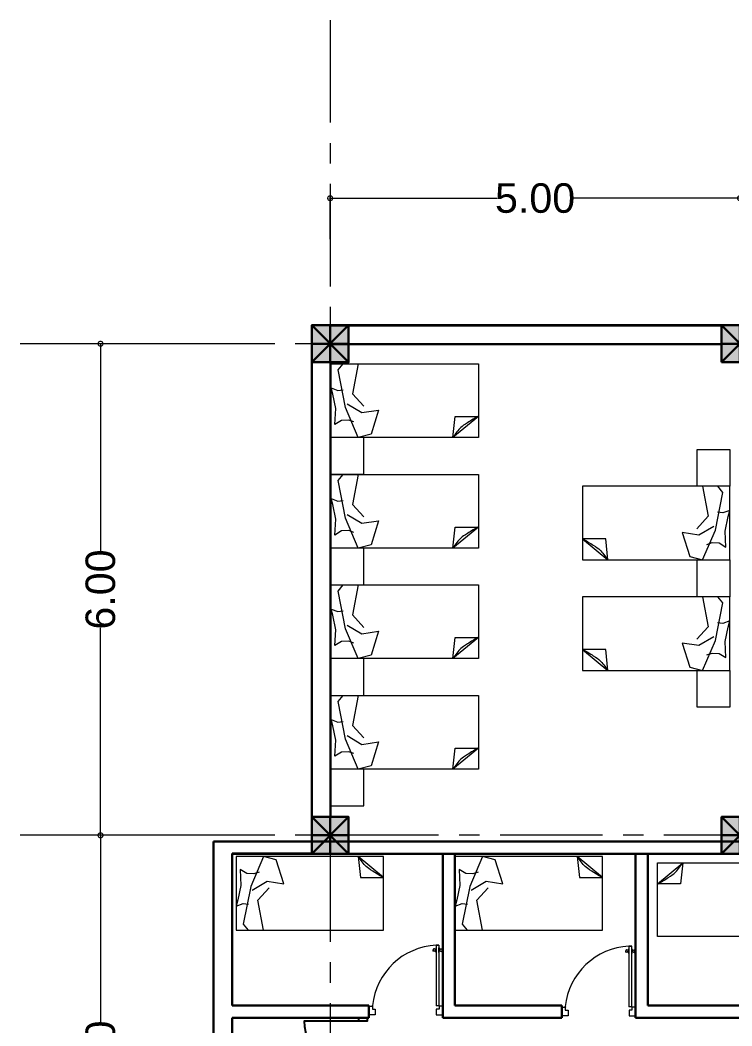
# Model space of a CAD drawing. Header units: metres. Extents: x 319894 to 3389272, y 120 to 6136017.
# Drawn here: x 321531.58 to 321540.26, y 3068028.13 to 3068040.4 of the extents above; entities that cross this region are included whole.
import ezdxf

# ---------------------------------------------------------------- set-up
doc = ezdxf.new("R2010")
doc.units = ezdxf.units.M
doc.header["$MEASUREMENT"] = 0
doc.linetypes.add('CENTER', pattern=[2, 1.25, -0.25, 0.25, -0.25])
doc.linetypes.add('HIDDEN', pattern=[0.375, 0.25, -0.125])
doc.layers.get('Defpoints').update_dxf_attribs({"color": 254})
for name, color, linetype, lineweight in [('centerline', 255, 'HIDDEN', 5), ('column', 50, 'Continuous', 30), ('DOORS', 4, 'Continuous', 0), ('Fixtures', 31, 'Continuous', 20), ('hatch', 252, 'Continuous', 15), ('Stairs', 31, 'Continuous', 20), ('wall', 4, 'Continuous', 30), ('window-door', 4, 'Continuous', 20)]:
    doc.layers.add(name, color=color, linetype=linetype, lineweight=lineweight)
doc.layers.add('door_cad-block.com', color=7, linetype='Continuous')
doc.layers.add('S-DIM', color=7, linetype='Continuous')
doc.styles.add('TEXTS', font='swissl.ttf')
doc.dimstyles.new('DIMTEXT', dxfattribs={"dimscale": 0.4, "dimtxt": 0.9, "dimasz": 0.3, "dimexe": 0.05, "dimexo": 0.05, "dimgap": 0.05, "dimtad": 0, "dimzin": 1, "dimdsep": 46, "dimtxsty": 'TEXTS', "dimblk": 'DOTSMALL', "dimcen": 0.1, "dimclrd": 256, "dimclre": 6, "dimclrt": 3, "dimadec": 0, "dimazin": 0, "dimtfac": 0.15, "dimtix": 1, "dimtofl": 0, "dimtmove": 1, "dimatfit": 3, "dimldrblk": 'OPEN', "dimfxl": 1, "dimtolj": 1, "dimtzin": 0, "dimarcsym": 0})

# ---------------------------------------------------------------- blocks, each defined once
blk = doc.blocks.new('_DotSmall')
at = {"color": 0, "linetype": 'ByBlock', "const_width": 0.5}
blk.add_lwpolyline([(-0.0625, 0, 1), (0.0625, 0, 1)], format="xyb", close=True, dxfattribs=at)
blk = doc.blocks.new('*D898')
at = {"layer": 'Defpoints', "color": 0, "transparency": 16777216}
for p in [(322194.75, 3068090.342), (322189.75, 3068089.822), (322194.75, 3068089.822)]:
    blk.add_point(p, dxfattribs=at)
at = {"layer": 'S-DIM', "color": 6, "lineweight": -2, "transparency": 16777216}
for p, q in [((322189.75, 3068089.842), (322189.75, 3068090.362)), ((322194.75, 3068089.842), (322194.75, 3068090.362))]:
    blk.add_line(p, q, dxfattribs=at)
at = {"layer": 'S-DIM', "lineweight": -2, "transparency": 16777216}
for p, q in [((322189.75, 3068090.342), (322191.782, 3068090.342)), ((322194.75, 3068090.342), (322192.718, 3068090.342))]:
    blk.add_line(p, q, dxfattribs=at)
at = {"layer": 'S-DIM', "lineweight": -2, "transparency": 16777216, "xscale": 0.12, "yscale": 0.12, "zscale": 0.12, "rotation": 180}
blk.add_blockref('_DotSmall', (322189.75, 3068090.342), dxfattribs=at)
at = {"layer": 'S-DIM', "lineweight": -2, "transparency": 16777216, "xscale": 0.12, "yscale": 0.12, "zscale": 0.12}
blk.add_blockref('_DotSmall', (322194.75, 3068090.342), dxfattribs=at)
at = {"layer": 'S-DIM', "color": 3, "transparency": 16777216, "insert": (322192.25, 3068090.342), "char_height": 0.36, "attachment_point": 5, "style": 'TEXTS'}
blk.add_mtext('\\A1;5.00', dxfattribs=at)
blk = doc.blocks.new('_Open')
at = {"color": 0, "linetype": 'ByBlock', "lineweight": -2}
for p, q in [((-1, 0.17), (0, 0)), ((-1, -0.17), (0, 0)), ((0, 0), (-1, 0))]:
    blk.add_line(p, q, dxfattribs=at)
blk = doc.blocks.new('*D906')
at = {"layer": 'Defpoints', "color": 0, "transparency": 16777216}
for p in [(322188.093, 3068088.566), (322186.948, 3068082.566), (322188.093, 3068082.566)]:
    blk.add_point(p, dxfattribs=at)
at = {"layer": 'S-DIM', "color": 6, "lineweight": -2, "transparency": 16777216}
for p, q in [((322188.073, 3068088.566), (322186.928, 3068088.566)), ((322188.073, 3068082.566), (322186.928, 3068082.566))]:
    blk.add_line(p, q, dxfattribs=at)
at = {"layer": 'S-DIM', "lineweight": -2, "transparency": 16777216}
for p, q in [((322186.948, 3068088.566), (322186.948, 3068086.033)), ((322186.948, 3068082.566), (322186.948, 3068085.099))]:
    blk.add_line(p, q, dxfattribs=at)
at = {"layer": 'S-DIM', "lineweight": -2, "transparency": 16777216, "xscale": 0.12, "yscale": 0.12, "zscale": 0.12}
for p, rotation in [((322186.948, 3068088.566), 90), ((322186.948, 3068082.566), 270)]:
    blk.add_blockref('_DotSmall', p, dxfattribs=dict(at, rotation=rotation))
at = {"layer": 'S-DIM', "color": 3, "transparency": 16777216, "insert": (322186.948, 3068085.566), "char_height": 0.36, "attachment_point": 5, "rotation": 90, "style": 'TEXTS'}
blk.add_mtext('\\A1;6.00', dxfattribs=at)
blk = doc.blocks.new('*D907')
at = {"layer": 'Defpoints', "color": 0, "transparency": 16777216}
for p in [(322188.093, 3068082.566), (322186.948, 3068077.066), (322186.948, 3068077.066)]:
    blk.add_point(p, dxfattribs=at)
at = {"layer": 'S-DIM', "color": 6, "lineweight": -2, "transparency": 16777216}
for p, q in [((322188.073, 3068082.566), (322186.928, 3068082.566)), ((322186.968, 3068077.066), (322186.968, 3068077.066))]:
    blk.add_line(p, q, dxfattribs=at)
at = {"layer": 'S-DIM', "lineweight": -2, "transparency": 16777216}
for p, q in [((322186.948, 3068082.566), (322186.948, 3068080.283)), ((322186.948, 3068077.066), (322186.948, 3068079.348))]:
    blk.add_line(p, q, dxfattribs=at)
at = {"layer": 'S-DIM', "lineweight": -2, "transparency": 16777216, "xscale": 0.12, "yscale": 0.12, "zscale": 0.12}
for p, rotation in [((322186.948, 3068082.566), 90), ((322186.948, 3068077.066), 270)]:
    blk.add_blockref('_DotSmall', p, dxfattribs=dict(at, rotation=rotation))
at = {"layer": 'S-DIM', "color": 3, "transparency": 16777216, "insert": (322186.948, 3068079.816), "char_height": 0.36, "attachment_point": 5, "rotation": 90, "style": 'TEXTS'}
blk.add_mtext('\\A1;5.50', dxfattribs=at)
blk = doc.blocks.new('column')
at = {"layer": 'hatch'}
h = blk.add_hatch(color=256, dxfattribs=at)
h.dxf.hatch_style = 1
h.paths.add_polyline_path([(0, 0), (0.45, 0), (0.45, 0.45), (0, 0.45)])
at = {"layer": 'column'}
for p, q in [((0, 0.45), (0.45, 0)), ((0, 0), (0.45, 0.45)), ((0.225, 0.45), (0.225, 0)), ((0, 0.225), (0.45, 0.225))]:
    blk.add_line(p, q, dxfattribs=at)
blk.add_lwpolyline([(0, 0), (0.45, 0), (0.45, 0.45), (0, 0.45)], close=True, dxfattribs=at)
blk = doc.blocks.new('cell bed1')
at = {"layer": 'Fixtures'}
for p, q in [((2034189, -167492), (2034446, -167181)), ((2034446, -167181), (2034189, -167208)), ((2034189, -167208), (2034189, -167492))]:
    blk.add_line(p, q, dxfattribs=at)
blk.add_lwpolyline([(2034446, -167492), (2034446, -165692), (2033546, -165692), (2033546, -167492)], close=True, dxfattribs=at)
at = {"layer": 'Fixtures', "linetype": 'ByBlock', "lineweight": 0}
for points in [[(2034288, -165740), (2034093, -165751), (2033916, -165714), (2033841, -165694), (2033872, -165777), (2033864, -165843)], [(2034036, -165889), (2034143, -166070), (2034112, -166274), (2034405, -166182), (2034446, -166026), (2034081, -165870), (2033621, -165778), (2033546, -165839), (2033546, -166026), (2033913, -165956), (2034065, -166095)], [(2034256, -165972), (2034233, -165910), (2034237, -165822), (2034288, -165740)]]:
    blk.add_lwpolyline(points, dxfattribs=at)
at = {"layer": 'Fixtures'}
blk.add_open_spline([(2034189, -167483), (2034205, -167455), (2034280, -167338), (2034324, -167266), (2034400, -167213), (2034446, -167181)], degree=3, knots=[58.285176, 58.285176, 58.285176, 58.285176, 153.797631, 253.744613, 409.43508, 409.43508, 409.43508, 409.43508], dxfattribs=at)
blk = doc.blocks.new('3ftD')
at = {"layer": 'DOORS', "linetype": 'Continuous', "lineweight": 0}
for p, q in [((321543.95, 3067888.016), (321543.95, 3067887.91)), ((321544.85, 3067888.016), (321544.85, 3067887.91)), ((321543.997, 3067887.906), (321544.03, 3067887.906)), ((321543.997, 3067887.163), (321543.997, 3067887.906)), ((321544.03, 3067887.163), (321544.03, 3067887.906)), ((321543.996, 3067887.163), (321544.03, 3067887.163)), ((321544.03, 3067887.163), (321543.997, 3067887.163))]:
    blk.add_line(p, q, dxfattribs=at)
for points in [[(321543.95, 3067887.91), (321543.993, 3067887.91), (321543.993, 3067887.946), (321544.028, 3067887.946), (321544.028, 3067888.016), (321543.95, 3067888.016)], [(321544.85, 3067887.91), (321544.807, 3067887.91), (321544.807, 3067887.946), (321544.773, 3067887.946), (321544.773, 3067888.016), (321544.85, 3067888.016)]]:
    blk.add_lwpolyline(points, dxfattribs=at)
for points in [[(321543.955, 3067887.226), (321543.958, 3067887.226), (321543.958, 3067887.222), (321543.955, 3067887.222)], [(321544.071, 3067887.226), (321544.068, 3067887.226), (321544.068, 3067887.222), (321544.071, 3067887.222)]]:
    blk.add_lwpolyline(points, close=True, dxfattribs=at)
for points in [[(321543.996, 3067887.198), (321543.996, 3067887.253), (321543.987, 3067887.228), (321543.983, 3067887.228, -0.414214), (321543.98, 3067887.231, 0.990713), (321543.958, 3067887.228), (321543.958, 3067887.22)], [(321543.996, 3067887.25), (321543.996, 3067887.195), (321543.987, 3067887.219), (321543.983, 3067887.219, 0.414214), (321543.98, 3067887.217, -0.990713), (321543.958, 3067887.22), (321543.958, 3067887.228)], [(321544.03, 3067887.198), (321544.03, 3067887.253), (321544.039, 3067887.228), (321544.043, 3067887.228, 0.414214), (321544.046, 3067887.231, -0.990713), (321544.068, 3067887.228), (321544.068, 3067887.22)], [(321544.03, 3067887.25), (321544.03, 3067887.195), (321544.039, 3067887.219), (321544.043, 3067887.219, -0.414214), (321544.046, 3067887.217, 0.990713), (321544.068, 3067887.22), (321544.068, 3067887.228)]]:
    blk.add_lwpolyline(points, format="xyb", dxfattribs=at)
for centre in [(321543.993, 3067887.906), (321544.808, 3067887.906)]:
    blk.add_circle(centre, 0.00366, dxfattribs=at)
at = {"layer": 'window-door'}
blk.add_arc((321543.984, 3067887.99), 0.828, 273.1587, 353.9278, dxfattribs=at)
blk = doc.blocks.new('*U950')
at = {"color": 0, "linetype": 'ByBlock', "ltscale": 10}
blk.add_lwpolyline([(-50, 0), (-50, 800, 0.414214), (-850, 0)], format="xyb", dxfattribs=at)
at = {"color": 0}
for points in [[(-900, 0), (-850, 0), (-850, -121), (-900, -121)], [(-50, 0), (0, 0), (0, -121), (-50, -121)]]:
    blk.add_lwpolyline(points, close=True, dxfattribs=at)
blk = doc.blocks.new('FINAL GRIDTOP FLOOR')
at = {"layer": 'centerline', "linetype": 'CENTER'}
for p, q in [((322189.75, 3068092.516), (322189.75, 3068054.857)), ((322233.073, 3068088.566), (322185.967, 3068088.566)), ((322233.073, 3068082.566), (322185.967, 3068082.566))]:
    blk.add_line(p, q, dxfattribs=at)
at = {"layer": 'wall'}
for p in [(322189.525, 3068088.341), (322194.525, 3068088.341), (322189.525, 3068082.341), (322194.525, 3068082.341)]:
    blk.add_blockref('column', p, dxfattribs=at)
at = {"layer": 'S-DIM'}
dim = blk.add_linear_dim(base=(322194.75, 3068090.342), p1=(322189.75, 3068089.822), p2=(322194.75, 3068089.822), dimstyle='DIMTEXT', dxfattribs=at)
dim.commit()
dim.dimension.update_dxf_attribs({"geometry": '*D898', "text_midpoint": (322192.25, 3068090.342)})
for base, p1, p2, picture, middle in [((322186.948, 3068082.566), (322188.093, 3068088.566), (322188.093, 3068082.566), '*D906', (322186.948, 3068085.566)), ((322186.948, 3068077.066), (322188.093, 3068082.566), (322186.948, 3068077.066), '*D907', (322186.948, 3068079.816))]:
    dim = blk.add_linear_dim(base=base, p1=p1, p2=p2, angle=90, dimstyle='DIMTEXT', dxfattribs=at)
    dim.commit()
    dim.dimension.update_dxf_attribs({"geometry": picture, "text_midpoint": middle})

msp = doc.modelspace()

# ---------------------------------------------------------------- linework, layer by layer
at = {"layer": 'Fixtures'}
for points in [[(321535.373, 3068034.86), (321535.773, 3068034.86), (321535.773, 3068035.309), (321535.373, 3068035.309)], [(321535.373, 3068034.86), (321535.773, 3068034.86), (321535.773, 3068035.309), (321535.373, 3068035.309)], [(321540.24, 3068034.715), (321539.84, 3068034.715), (321539.84, 3068035.164), (321540.24, 3068035.164)], [(321540.24, 3068034.715), (321539.84, 3068034.715), (321539.84, 3068035.164), (321540.24, 3068035.164)], [(321535.373, 3068033.51), (321535.773, 3068033.51), (321535.773, 3068033.96), (321535.373, 3068033.96)], [(321535.373, 3068033.51), (321535.773, 3068033.51), (321535.773, 3068033.96), (321535.373, 3068033.96)], [(321535.373, 3068033.51), (321535.773, 3068033.51), (321535.773, 3068033.96), (321535.373, 3068033.96)], [(321535.373, 3068033.51), (321535.773, 3068033.51), (321535.773, 3068033.96), (321535.373, 3068033.96)], [(321540.24, 3068033.365), (321539.84, 3068033.365), (321539.84, 3068033.815), (321540.24, 3068033.815)], [(321540.24, 3068033.365), (321539.84, 3068033.365), (321539.84, 3068033.815), (321540.24, 3068033.815)], [(321540.24, 3068033.365), (321539.84, 3068033.365), (321539.84, 3068033.815), (321540.24, 3068033.815)], [(321540.24, 3068033.365), (321539.84, 3068033.365), (321539.84, 3068033.815), (321540.24, 3068033.815)], [(321535.373, 3068032.161), (321535.773, 3068032.161), (321535.773, 3068032.61), (321535.373, 3068032.61)], [(321535.373, 3068032.161), (321535.773, 3068032.161), (321535.773, 3068032.61), (321535.373, 3068032.61)], [(321535.373, 3068032.161), (321535.773, 3068032.161), (321535.773, 3068032.61), (321535.373, 3068032.61)], [(321535.373, 3068032.161), (321535.773, 3068032.161), (321535.773, 3068032.61), (321535.373, 3068032.61)], [(321540.24, 3068032.016), (321539.84, 3068032.016), (321539.84, 3068032.465), (321540.24, 3068032.465)], [(321540.24, 3068032.016), (321539.84, 3068032.016), (321539.84, 3068032.465), (321540.24, 3068032.465)], [(321535.373, 3068030.812), (321535.773, 3068030.812), (321535.773, 3068031.261), (321535.373, 3068031.261)], [(321535.373, 3068030.812), (321535.773, 3068030.812), (321535.773, 3068031.261), (321535.373, 3068031.261)]]:
    msp.add_lwpolyline(points, close=True, dxfattribs=at)
at = {"layer": 'wall'}
for p, q in [((321535.363, 3068036.679), (321540.138, 3068036.679)), ((321535.363, 3068036.678), (321540.139, 3068036.678)), ((321539.608, 3068036.678), (321539.611, 3068036.678)), ((321539.638, 3068036.679), (321539.641, 3068036.679)), ((321539.638, 3068036.449), (321535.588, 3068036.449)), ((321540.138, 3068036.448), (321535.588, 3068036.448)), ((321540.138, 3068036.449), (321540.088, 3068036.449)), ((321540.138, 3068036.448), (321540.088, 3068036.448)), ((321535.138, 3068036.229), (321535.138, 3068030.673)), ((321535.138, 3068036.228), (321535.138, 3068030.672)), ((321535.368, 3068030.679), (321535.368, 3068036.229)), ((321535.368, 3068030.678), (321535.368, 3068036.228)), ((321535.138, 3068035.243), (321535.138, 3068035.243)), ((321535.138, 3068035.242), (321535.138, 3068035.242)), ((321535.138, 3068035.093), (321535.138, 3068035.093)), ((321535.138, 3068035.092), (321535.138, 3068035.092)), ((321533.938, 3068020.884), (321533.938, 3068030.379)), ((321544.186, 3068030.379), (321533.938, 3068030.379)), ((321540.138, 3068030.378), (321535.588, 3068030.378)), ((321540.138, 3068030.378), (321540.088, 3068030.378)), ((321534.168, 3068028.377), (321534.168, 3068030.23)), ((321534.168, 3068030.23), (321535.138, 3068030.23)), ((321535.138, 3068030.229), (321534.168, 3068030.229)), ((321536.736, 3068030.229), (321534.168, 3068030.229)), ((321534.168, 3068028.377), (321534.168, 3068030.217)), ((321534.168, 3068030.217), (321534.168, 3068028.377)), ((321540.138, 3068030.228), (321535.588, 3068030.228)), ((321538.818, 3068030.229), (321536.666, 3068030.229)), ((321536.736, 3068030.229), (321536.736, 3068028.227)), ((321536.886, 3068030.229), (321536.886, 3068028.377)), ((321544.186, 3068030.229), (321536.886, 3068030.229)), ((321539.088, 3068030.229), (321539.088, 3068028.227)), ((321539.238, 3068030.229), (321539.238, 3068028.377)), ((321540.138, 3068030.228), (321540.088, 3068030.228)), ((321535.836, 3068028.377), (321534.168, 3068028.377)), ((321535.836, 3068028.227), (321535.836, 3068028.377)), ((321538.188, 3068028.377), (321536.886, 3068028.377)), ((321538.188, 3068028.377), (321538.188, 3068028.227)), ((321540.438, 3068028.377), (321539.238, 3068028.377)), ((321535.836, 3068028.227), (321534.168, 3068028.227)), ((321534.168, 3068028.227), (321534.168, 3068026.979)), ((321538.188, 3068028.227), (321536.736, 3068028.227)), ((321540.438, 3068028.227), (321539.088, 3068028.227))]:
    msp.add_line(p, q, dxfattribs=at)
msp.add_lwpolyline([(321540.138, 3068036.449), (321535.363, 3068036.449)], dxfattribs=at)

# ---------------------------------------------------------------- block references
at = {"layer": 'centerline'}
msp.add_blockref('FINAL GRIDTOP FLOOR', (-654.387, -52.112), dxfattribs=at)
at = {"layer": 'door_cad-block.com', "xscale": 0.0008333333304356342, "yscale": 0.0008333333304356342, "zscale": 0.0008333333304356342, "rotation": 89.99999964107}
msp.add_blockref('*U950', (321535.714, 3068028.227), dxfattribs=at)
at = {"layer": 'Fixtures', "yscale": 0.001000027668465999, "zscale": 0.001000027668465999}
for p, xscale, rotation in [((321369.676, 3070069.812), -0.001000027668465999, 90), ((321369.676, 3070068.462), -0.001000027668465999, 90), ((321705.937, 3070068.317), 0.001000027668465999, 270), ((321369.676, 3070067.113), -0.001000027668465999, 90), ((321705.937, 3070066.968), 0.001000027668465999, 270), ((321369.676, 3070065.763), -0.001000027668465999, 90), ((321368.519, 3065995.693), 0.001000027668465999, 89.99999999999999), ((321371.191, 3065995.693), 0.001000027668465999, 89.99999999999999), ((321706.852, 3065995.616), -0.001000027668465999, 270)]:
    msp.add_blockref('cell bed1', p, dxfattribs=dict(at, xscale=xscale, rotation=rotation))
at = {"layer": 'Stairs', "rotation": 180}
for p in [(643080.686, 6135916.277), (643083.038, 6135916.265)]:
    msp.add_blockref('3ftD', p, dxfattribs=at)

doc.saveas('drawing.dxf')
